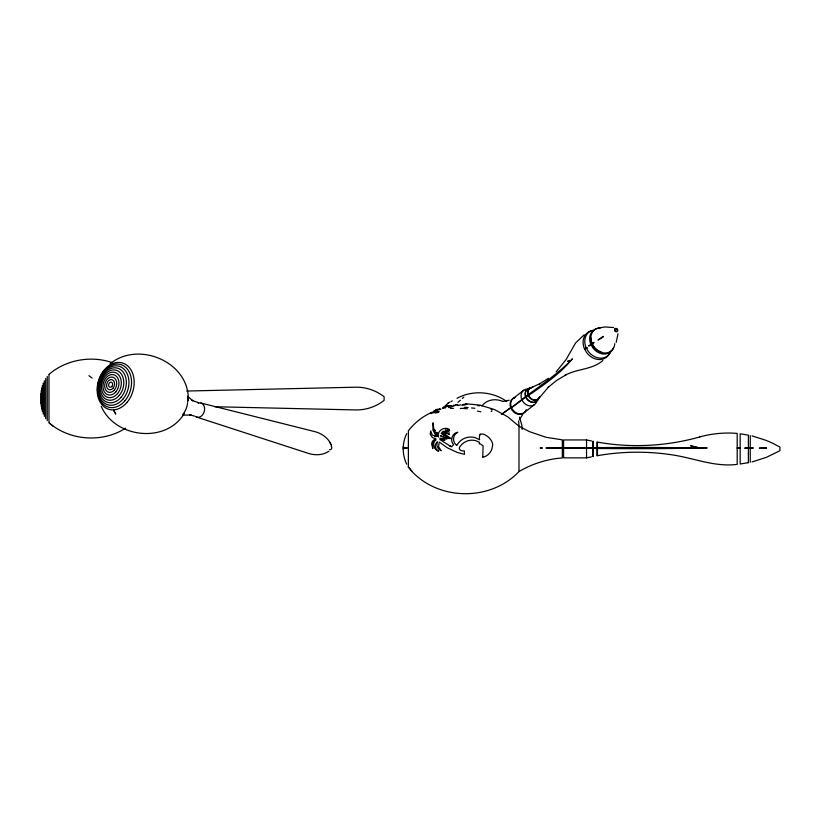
<?xml version="1.0" encoding="UTF-8"?>
<svg xmlns="http://www.w3.org/2000/svg" width="821" height="821" viewBox="0 0 821 821"><rect width="100%" height="100%" fill="white"/><g stroke="black" fill="none" stroke-linecap="round" stroke-linejoin="round"><path stroke-width="1.23" d="M403.501 448.584L403.552 447.117L403.357 448.605M482.758 457.133L483.097 445.916L480.295 443.802L479.29 443.863L479.402 442.293L475.985 440.764A13.865 13.526 26.6 0 0 466.892 441.123L465.23 441.914A13.526 13.187 -26.6 0 0 460.95 445.444C457.246 448.574 460.129 451.427 464.368 450.924L464.46 454.352L457.205 452.402L447.353 447.835L439.235 442.026L438.578 446.747L441.216 450.791C437.747 449.528 435.859 445.187 437.439 441.821L436.054 443.33A4.372 3.766 -69.8 0 0 435.294 446.214L436.228 449.21L438.63 451.242C435.027 450.195 432.657 446.008 433.981 442.416A5.419 4.669 -69.8 0 1 436.013 439.676L433.447 441.985A5.921 5.1 -69.8 0 0 432.451 444.346L432.78 448.605L431.692 443.761A5.757 4.967 -69.8 0 1 432.708 440.98L435.766 438.404L434.843 438.363A7.379 6.363 -69.8 0 1 432.277 437.316L430.225 434.288L430.717 430.922L432.185 434.976L436.382 436.556L432.903 429.947L433.026 422.774L433.816 429.167L435.407 430.563L434.227 430.409L434.73 431.62L437.47 433.067L435.325 432.8L437.439 434.124L436.002 433.94L438.435 437.029C436.741 431.066 444.017 426.089 449.138 429.362L449.703 430.532L447.773 429.383L447.743 430.296L445.167 429.988L449.426 432.092L442.909 431.312L449.569 434.258L441.975 432.205L451.571 438.917L441.185 433.242L449.251 438.65L440.333 435.694L446.911 439.061L439.748 438.219L444.951 440.138L439.851 439.543L451.529 446.891L453.582 444.674C449.692 440.631 452.135 433.006 457.769 432.257C454.075 433.929 452.422 438.763 454.27 442.375A8.426 8.21 -26.6 0 0 456.876 445.454L458.015 443.566A14.901 14.532 -26.6 0 1 464.86 438.188L466.944 437.511A15.25 14.87 26.6 0 1 475.605 437.819L479.587 439.779C477.022 426.479 495.566 439.276 492.302 446.798C492.128 451.796 487.038 456.733 482.851 457.143M403.347 449.333L403.552 448.471M617.987 333.706L616.212 342.429M431.353 413.62L431.754 412.747M519.395 419.757L523.008 413.928M406.723 433.58C402.054 443.022 402.054 454.783 406.723 464.234M435.335 411.352L437.244 409.925L436.7 410.449A6.004 1.827 -17.9 0 0 437.059 411.454M432.185 413.055L433.775 411.578M184.448 413.209C166.294 444.058 115.032 438.188 101.229 406.333M462.295 398.401L463.844 397.159M430.748 412.881L431.61 412.306M539.017 398.185L548.777 386.753L548.212 387.296L556.648 380.421L565.987 374.848L565.084 375.289C577.06 368.598 592.177 369.871 602.871 360.522M433.221 411.721L436.208 409.987L434.227 411.29L435.407 410.572M438.393 409.946L440.969 409.217M528.529 395.363L533.075 392.315A228.905 38.649 -23.4 0 0 570.472 360.963L572.34 358.849L568.05 363.241A230.793 22.249 -29.7 0 1 532.613 391.504L528.149 394.696L529.401 395.199M445.577 405.482L449.508 402.208M556.135 371.841L566.151 359.485L575.613 342.921L584.224 334.732M438.116 409.289L440.035 408.776M444.253 406.97L445.885 405.492M451.571 405.553L450.708 405.656L453.305 406.354L448.471 407.544M491.174 411.588L491.995 410.798M450.78 401.808L452.258 400.864M49.219 374.191C66.327 359.577 91.449 355.257 112.59 362.759M465.497 403.706L480.295 405.184L494.519 409.576L507.583 416.688L519.005 426.263L529.391 431.62L545.955 437.275L562.334 439.861L562.334 457.944C547.094 459.052 532.162 463.793 519.005 471.552C491.061 501.087 439.933 501.087 411.998 471.552M448.461 402.742L447.537 403.46M457.933 402.28L460.386 400.309M449.138 406.067L449.692 405.625L442.899 407.688L444.808 407.011M513.453 398.226L523.798 390.221M525.553 396.553L511.514 407.698L525.748 397.179A7.676 6.311 52.3 0 0 532.326 402.434A7.676 6.311 52.3 0 0 538.391 398.873M523.972 412.768L534.317 404.774M479.402 405.636L480.295 405.369M590.987 344.615L588.626 345.98L591.797 344.225L590.987 344.615L592.69 347.611A13.803 11.34 52.3 0 0 613.636 347.529M614.775 343.66A13.423 11.032 52.3 0 1 606.627 352.917A13.423 11.032 52.3 0 1 593.778 346.78L592.105 343.835L594.024 342.501L592.341 344.05A12.017 9.873 52.3 0 0 601.239 351.983M615.001 330.945L617.413 329.262M501.364 414.379L510.652 407.75L502.319 413.928M434.72 410.746L437.429 409.34L436.105 409.782M548.428 378.327L539.212 384.095L540.064 383.684L531.32 387.533M434.299 411.3L433.447 412.912M125.551 428.193C102.563 443.001 69.949 440.815 49.219 422.948L52.975 426.109M109.901 363.96C138.421 340.181 189.949 362.215 188.255 400.432M328.985 451.211C323.125 455.173 315.48 455.542 308.85 453.541L196.866 417.16M435.038 410.849L435.818 410.387L435.068 410.818M445.577 406.662L447.353 405.707M435.582 410.438L433.755 411.393M436.485 409.679L435.92 409.977L437.336 409.422L435.294 410.243L437.408 409.525M457.02 398.308C472.332 389.903 492.569 391.268 506.721 401.479M614.878 328.923L615.894 328.421M584.675 349.13L586.748 348.125L584.49 348.812L586.481 352.322A15.517 12.746 52.3 0 0 610.034 352.23M528.006 394.829L528.221 395.558A6.886 5.655 52.3 0 0 534.122 400.268A6.886 5.655 52.3 0 0 539.561 397.077M453.336 405.389L454.003 405.164M457.779 405.574L460.848 404.774M430.851 412.809L431.415 412.553M528.149 394.696L528.929 394.378M461.956 405.328L466.708 404.476M592.854 448.523L595.882 448.41L595.882 447.681L592.854 447.578M434.945 412.193L438.281 412.419L435.12 413.055M438.804 409.505L439.604 409.258M509.266 400.217L503.17 401.356M752.057 461.925L766.414 457.338L779.95 450.688L779.95 447.117L773.3 443.545L766.414 440.477L752.057 435.879M443.658 407.36L449.415 405.779M442.498 408.335L445.434 407.893M183.699 415.139L191.18 415.016L189.805 414.841L194.587 416.134M591.5 440.969L586.533 439.943L563.575 439.943L563.575 457.861L586.533 457.861L591.5 456.845M596.949 448.523L605.303 448.523A228.905 15.907 0 0 0 699.851 448.071L707.179 447.948L690.615 447.835A230.793 14.152 0 0 0 605.303 447.589L596.949 447.578M434.699 436.392L436.064 436.156M598.519 328.01L605.026 326.963L613.544 327.548M450.236 408.314L453.5 408.376M455.522 404.886L457.697 404.579L455.203 404.876M462.685 404.517L466.769 404.26M408.376 447.64L407.832 447.702L408.376 448.358M570.349 360.983L567.547 361.261L570.472 360.963M438.311 435.9L436.485 436.074L436.485 432.544M444.264 435.294L444.849 435.233M464.358 404.548L465.497 404.394M586.286 347.96L587.292 347.96L586.132 347.683A15.137 12.438 52.3 0 1 592.352 330.278M737.186 448.071L740.162 447.856M464.778 407.267L468.144 407.585M439.266 411.701L437.962 411.68M186.654 391.032L355.524 387.204C365.786 386.958 376.069 390.406 384.115 396.769L384.115 400.371C376.069 406.734 365.786 410.182 355.524 409.936L214.804 406.744M460.294 408.468L462.982 408.406M449.487 445.885L450.708 445.854L450.708 446.491M592.854 447.712L563.575 447.794M465.497 408.427L463.034 408.406L467.282 408.776M562.334 447.804L545.955 447.958L562.334 448.276M563.575 448.276L592.854 448.369M479.957 434.637L480.295 434.001M737.186 447.979L740.162 448.174M471.521 407.965L474.897 408.263M477.555 405.564L479.218 405.779M477.524 411.116L480.819 411.783M699.482 447.979L690.615 445.782L699.851 448.071M198.59 402.711L191.611 400.176L192.925 400.843L187.516 396.235M201.063 403.06L315.346 431.754C322.355 433.724 329.036 438.599 331.427 445.69M403.501 447.527L404.291 447.794M454.075 405.553L454.721 405.861M490.763 408.93L491.871 409.689M88.914 375.669L92.116 378.06M586.132 347.683L588.082 351.101A15.137 12.438 52.3 0 0 611.05 351.019M525.419 396.615L525.748 397.179L525.173 395.322A7.676 6.311 52.3 0 1 530.602 388.097M330.996 444.469L329.744 442.047M528.221 395.558L527.718 393.895A6.886 5.655 52.3 0 1 532.572 387.42M519.395 417.068L521.787 424.898L522.146 429.434M591.736 342.08L592.3 343.978M430.122 413.209C421.912 416.873 414.071 423.441 408.376 430.789L408.376 467.026M750.25 435.51L750.25 462.295M596.949 442.037L596.949 455.768M593.296 441.329L593.296 456.476M592.854 441.246L592.854 456.568M586.533 439.943L586.533 457.861M563.247 441.164L563.247 456.64M519.005 426.263L519.005 471.552M436.485 449.518L436.485 450.144M403.819 447.661L403.819 448.43M48.983 374.427L48.983 422.712M47.238 376.387L47.238 420.752M45.689 378.502L45.689 418.638M44.344 380.759L44.344 416.38M43.215 383.13L43.215 414.01M42.323 385.593L42.323 411.547M41.655 388.138L41.655 409.002M41.235 390.724L41.235 406.416M41.05 393.341L41.05 403.799M526.292 409.679A8.98 7.379 52.3 0 1 513.402 410.644A8.98 7.379 52.3 0 1 515.198 397.374M481.835 406.036A22.701 18.657 52.3 0 1 503.191 401.561M518.523 420.957A22.701 18.657 52.3 0 1 518.851 426.468M538.514 398.678A7.594 6.24 52.3 0 1 526.99 398.719A7.594 6.24 52.3 0 1 530.807 388.025M539.725 396.861A6.804 5.593 52.3 0 1 529.401 396.892A6.804 5.593 52.3 0 1 532.829 387.317M592.054 343.753A13.423 11.032 52.3 0 1 600.531 327.866M536.636 401.685A8.98 7.379 52.3 0 1 523.008 401.736A8.98 7.379 52.3 0 1 527.523 389.082M590.915 344.492A13.803 11.34 52.3 0 1 598.591 328.215M584.49 348.812A15.517 12.746 52.3 0 1 590.863 330.976M524.865 411.916A9.062 7.451 52.3 0 1 512.047 410.202A9.062 7.451 52.3 0 1 514.603 397.733M591.459 341.136A12.017 9.873 52.3 0 1 591.284 338.221M198.169 403.193A7.358 5.48 -74 0 1 204.439 410.787A7.358 5.48 -74 0 1 195.572 416.504M331.253 446.357A1.796 1.344 -74 0 1 331.53 448.748A1.796 1.344 -74 0 1 329.59 449.477M187.64 397.908A17.6 13.115 -74 0 1 187.681 402.362M187.547 403.48A17.6 13.115 -74 0 1 182.611 414.769M403.501 446.367L403.48 447.496L403.501 446.367M404.989 447.938L406.723 448.184L404.989 447.938M527.246 395.342L525.686 396.43L526.015 397.005L527.605 395.979L527.246 395.342M603.055 336.415L598.068 339.997L603.322 336.897L603.055 336.415M699.851 436.916C666.683 446.296 631.411 448.143 597.462 442.119L597.462 455.686C622.01 451.334 647.246 451.098 671.876 454.813C693.663 457.974 714.783 467.272 737.186 464.378L737.186 433.426C724.656 432.349 711.961 433.539 699.851 436.916M748.393 462.675L740.162 463.998L740.162 433.806L748.393 435.14L748.393 462.675M750.25 447.968L744.668 448.133L753.329 448.02L750.25 447.968M766.414 447.763L759.312 448.143L766.414 448.317L766.414 447.763M542.188 448.02L540.331 447.989L542.188 448.02M411.998 471.449L408.376 466.944L411.998 471.449M115.689 413.938L113.575 410.131L115.689 413.938M614.631 330.104A1.796 1.478 52.3 0 0 617.259 331.551A1.796 1.478 52.3 0 0 616.725 328.646A1.796 1.478 52.3 0 0 614.631 330.104M114.406 389.965A7.851 5.85 -74 0 0 112.929 377.198A7.851 5.85 -74 0 0 104.729 386.989A7.851 5.85 -74 0 0 114.406 389.965M115.905 391.771A10.437 7.779 -74 0 0 113.945 374.797A10.437 7.779 -74 0 0 103.025 387.82A10.437 7.779 -74 0 0 115.905 391.771M113.052 388.179A5.234 3.9 -74 0 0 112.067 379.671A5.234 3.9 -74 0 0 106.597 386.198A5.234 3.9 -74 0 0 113.052 388.179M127.101 402.29A24.148 17.99 -74 0 0 122.555 363.005A24.148 17.99 -74 0 0 97.309 393.146A24.148 17.99 -74 0 0 127.101 402.29M121.128 397.2A17.805 13.269 -74 0 0 117.772 368.229A17.805 13.269 -74 0 0 99.146 390.457A17.805 13.269 -74 0 0 121.128 397.2M119.281 395.404A15.435 11.504 -74 0 0 116.377 370.292A15.435 11.504 -74 0 0 100.234 389.565A15.435 11.504 -74 0 0 119.281 395.404M123.058 398.955A20.063 14.952 -74 0 0 119.281 366.31A20.063 14.952 -74 0 0 98.294 391.36A20.063 14.952 -74 0 0 123.058 398.955M117.536 393.587A12.972 9.667 -74 0 0 115.094 372.488A12.972 9.667 -74 0 0 101.527 388.682A12.972 9.667 -74 0 0 117.536 393.587M125.059 400.648A22.177 16.533 -74 0 0 120.872 364.575A22.177 16.533 -74 0 0 97.678 392.253A22.177 16.533 -74 0 0 125.059 400.648M111.851 386.445A2.607 1.94 -74 0 0 111.358 382.206A2.607 1.94 -74 0 0 108.639 385.449A2.607 1.94 -74 0 0 111.851 386.445"/></g></svg>
